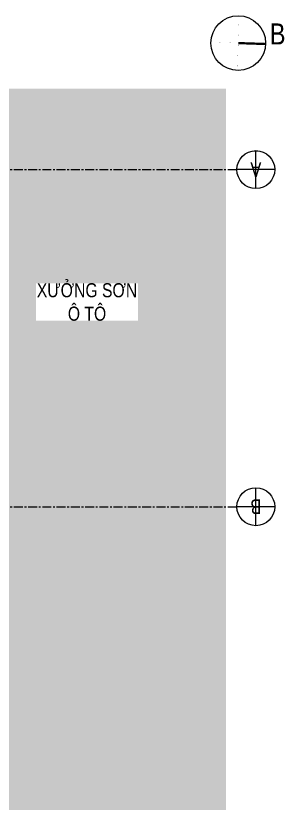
# Model space of a CAD drawing. Header units: millimetres. Extents: x -547695 to 905972, y -1055718 to 167349.
# Drawn here: x -491351 to -481783, y -767657 to -739624 of the extents above; entities that cross this region are included whole.
import ezdxf
from ezdxf.enums import TextEntityAlignment as Align

# ---------------------------------------------------------------- set-up
doc = ezdxf.new("R2010")
doc.units = ezdxf.units.MM
doc.linetypes.add('CENTER', pattern=[50.8, 31.75, -6.35, 6.35, -6.35])
doc.layers.get('DEFPOINTS').update_dxf_attribs({"color": 1, "lineweight": 25})
for name, color, linetype, lineweight in [('A-DIMS', 8, 'Continuous', 9), ('A-GRID', 250, 'CENTER', 15), ('A-SYMBOLS', 10, 'Continuous', 13), ('A-TEXT', 255, 'Continuous', 25)]:
    doc.layers.add(name, color=color, linetype=linetype, lineweight=lineweight)
doc.styles.add('VTK _ Arial_2.5 mm', font='arial.ttf', dxfattribs={"width": 0.8})
doc.styles.add('VTK_Arial', font='arial.ttf', dxfattribs={"width": 0.8})
doc.styles.add('VTK_Arial_3.5 mm', font='arial.ttf', dxfattribs={"width": 0.8, "height": 3.5})

# ---------------------------------------------------------------- blocks, each defined once
blk = doc.blocks.new('EGBE')
at = {"layer": 'A-SYMBOLS', "ltscale": 0.5, "const_width": 1.65}
for points in [[(2070, -540), (1985, -3135)], [(2028, -1837), (730, -1795)]]:
    blk.add_lwpolyline(points, dxfattribs=at)
at = {"layer": 'A-SYMBOLS', "const_width": 108}
blk.add_lwpolyline([(2028, -1837), (3325, -1880)], dxfattribs=at)
at = {"layer": 'A-SYMBOLS', "ltscale": 0.5}
blk.add_circle((2028, -1837), 1298, dxfattribs=at)
at = {"layer": 'A-TEXT', "style": 'VTK _ Arial_2.5 mm', "width": 0.8}
blk.add_text('B', height=1000, dxfattribs=at).set_placement((3900, -1403), align=Align.MIDDLE_CENTER)
blk = doc.blocks.new('*U297')
blk.add_wipeout([(4.5, 0), (4.46, -0.56), (4.36, -1.12), (4.18, -1.66), (3.94, -2.17), (3.64, -2.65), (3.28, -3.08), (2.87, -3.47), (2.41, -3.8), (1.92, -4.07), (1.39, -4.28), (0.84, -4.42), (0.28, -4.49), (-0.28, -4.49), (-0.84, -4.42), (-1.39, -4.28), (-1.92, -4.07), (-2.41, -3.8), (-2.87, -3.47), (-3.28, -3.08), (-3.64, -2.65), (-3.94, -2.17), (-4.18, -1.66), (-4.36, -1.12), (-4.46, -0.56), (-4.5, 0), (-4.46, 0.56), (-4.36, 1.12), (-4.18, 1.66), (-3.94, 2.17), (-3.64, 2.65), (-3.28, 3.08), (-2.87, 3.47), (-2.41, 3.8), (-1.92, 4.07), (-1.39, 4.28), (-0.84, 4.42), (-0.28, 4.49), (0.28, 4.49), (0.84, 4.42), (1.39, 4.28), (1.92, 4.07), (2.41, 3.8), (2.87, 3.47), (3.28, 3.08), (3.64, 2.65), (3.94, 2.17), (4.18, 1.66), (4.36, 1.12), (4.46, 0.56)])
blk.add_circle((0, 0), 4.5)
at = {"layer": 'DEFPOINTS', "color": 250}
for p, q in [((0, 4.5), (0, -4.5)), ((-4.5, 0), (4.5, 0))]:
    blk.add_line(p, q, dxfattribs=at)
at = {"color": 7, "style": 'VTK_Arial_3.5 mm', "width": 0.8}
blk.add_attdef('X12', text='', height=3.5, dxfattribs=at).set_placement((0, 0), align=Align.MIDDLE_CENTER)
blk = doc.blocks.new('*U299')
blk.add_wipeout([(4.5, 0), (4.46, -0.56), (4.36, -1.12), (4.18, -1.66), (3.94, -2.17), (3.64, -2.65), (3.28, -3.08), (2.87, -3.47), (2.41, -3.8), (1.92, -4.07), (1.39, -4.28), (0.84, -4.42), (0.28, -4.49), (-0.28, -4.49), (-0.84, -4.42), (-1.39, -4.28), (-1.92, -4.07), (-2.41, -3.8), (-2.87, -3.47), (-3.28, -3.08), (-3.64, -2.65), (-3.94, -2.17), (-4.18, -1.66), (-4.36, -1.12), (-4.46, -0.56), (-4.5, 0), (-4.46, 0.56), (-4.36, 1.12), (-4.18, 1.66), (-3.94, 2.17), (-3.64, 2.65), (-3.28, 3.08), (-2.87, 3.47), (-2.41, 3.8), (-1.92, 4.07), (-1.39, 4.28), (-0.84, 4.42), (-0.28, 4.49), (0.28, 4.49), (0.84, 4.42), (1.39, 4.28), (1.92, 4.07), (2.41, 3.8), (2.87, 3.47), (3.28, 3.08), (3.64, 2.65), (3.94, 2.17), (4.18, 1.66), (4.36, 1.12), (4.46, 0.56)])
blk.add_circle((0, 0), 4.5)
at = {"layer": 'DEFPOINTS', "color": 250}
for p, q in [((0, 4.5), (0, -4.5)), ((-4.5, 0), (4.5, 0))]:
    blk.add_line(p, q, dxfattribs=at)
at = {"color": 7, "style": 'VTK_Arial_3.5 mm', "width": 0.8}
blk.add_attdef('X12', text='', height=3.5, dxfattribs=at).set_placement((0, 0), align=Align.MIDDLE_CENTER)
blk = doc.blocks.new('E57U')
at = {"layer": 'A-SYMBOLS', "xscale": 150, "yscale": 150, "zscale": 150, "rotation": 180}
for name, p, values in [('*U299', (670, -85), {'X12': 'A'}), ('*U297', (670, -12085), {'X12': 'B'})]:
    blk.add_blockref(name, p, dxfattribs=at).add_auto_attribs(values)
at = {"layer": 'A-GRID', "ltscale": 10}
for points in [[(-9985, -85), (-5, -85)], [(-9985, -12085), (-5, -12085)]]:
    blk.add_lwpolyline(points, dxfattribs=at)

msp = doc.modelspace()

# ---------------------------------------------------------------- hatches: boundary and pattern name
at = {"layer": 'A-TEXT', "true_color": 0xffffff, "transparency": 33554528}
h = msp.add_hatch(color=7, dxfattribs=at)
h.dxf.hatch_style = 1
h.paths.add_polyline_path([(-520319.2, -742219.9), (-520319.5, -749400.6), (-495519.2, -749400.5), (-495519.2, -744301), (-494769.2, -744301), (-494769.2, -782218.8), (-483860.6, -782218.8), (-483861, -742219.9)])

# ---------------------------------------------------------------- block references
at = {"layer": 'A-DIMS', "xscale": 0.75, "yscale": 0.75, "zscale": 0.75}
msp.add_blockref('EGBE', (-484943.5, -739219.9), dxfattribs=at)

# ---------------------------------------------------------------- next in the draw order: texts
at = {"layer": 'A-TEXT', "insert": (-488810.8, -749145.2), "char_height": 500, "width": 3629.47, "attachment_point": 2, "style": 'VTK_Arial', "bg_fill": 3, "box_fill_scale": 1, "bg_fill_color": 257, "bg_fill_transparency": 0}
msp.add_mtext('XƯỞNG SƠN Ô TÔ', dxfattribs=at)

# ---------------------------------------------------------------- next in the draw order: block references
at = {"layer": 'A-SYMBOLS'}
msp.add_blockref('E57U', (-483464.7, -745016.4), dxfattribs=at)

doc.saveas('drawing.dxf')
